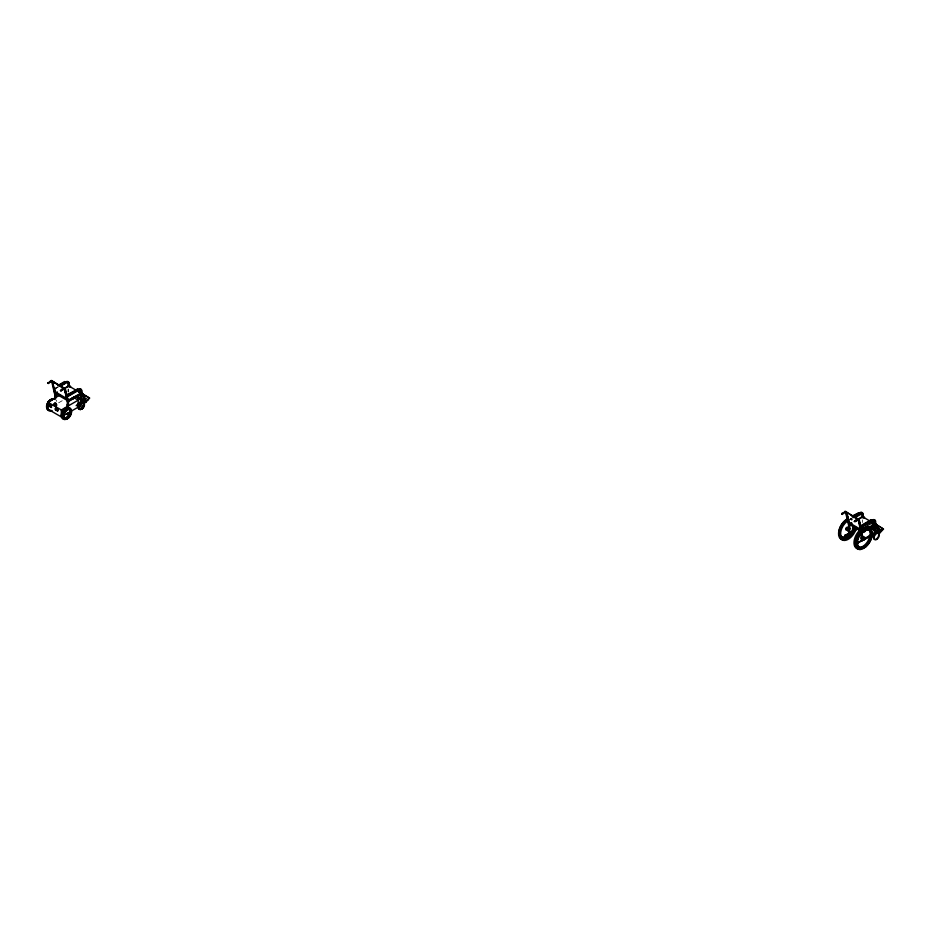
<?xml version="1.0" encoding="UTF-8"?>
<svg xmlns="http://www.w3.org/2000/svg" width="930" height="930" viewBox="0 0 930 930"><rect width="100%" height="100%" fill="white"/><g stroke="black" fill="none" stroke-linecap="round" stroke-linejoin="round"><path stroke-width="0.7" stroke-dasharray="4.65 3.49" d="M58.288 386.857L55.893 388.228L55.916 387.275M67.983 391.879L68.053 389.147M68.564 392.042L68.576 389.042M862.401 522.509L862.459 519.87M58.613 402.806L62.229 400.714M55.893 388.228L58.206 386.903M55.277 388.542L57.683 387.159M849.764 519.684L852.159 518.312M851.927 520.288L851.52 520.044A9.73 5.65 -59.6 0 0 850.113 519.545M55.626 399.679A6.475 3.732 -59.9 0 1 56.742 401.435M849.357 519.207A10.66 6.196 -59.6 0 1 851.171 519.103M850.869 518.928A10.66 6.196 -59.6 0 1 852.415 519.486M850.462 518.696A10.66 6.196 -59.6 0 1 852.008 519.254"/><path stroke-width="1.4" d="M54.056 391.623L54.661 394.18L56.021 394.064L55.254 398.598L54.789 394.111M55.254 398.598L55.451 393.727M64.589 381.567L65.135 382.939L64.589 381.567L57.66 385.601M68.46 404.934L67.262 405.62L67.332 401.458L64.321 389.112L52.824 381.44A2.069 1.197 -59.6 0 0 51.29 381.102L50.72 380.765L47.895 383.265L51.324 381.684A1.604 0.93 -59.6 0 1 52.347 382.091L55.23 394.506L56.021 394.064M67.89 394.285L68.436 395.575L68.46 394.622L77.702 389.252L67.89 394.285L68.46 394.622M68.111 386.415L68.006 382.753A2.988 1.744 -59.6 0 0 66.1 382.346L61.287 385.101M67.809 405.945L67.902 401.783L67.204 401.528M70.134 386.624L70.703 386.961A3.371 1.965 -59.6 0 0 69.227 386.078L69.285 383.73A3.743 2.174 -59.6 0 0 66.693 382.067L66.123 381.73A3.743 2.174 -59.6 0 1 68.715 383.393L68.692 386.241L64.554 387.95M68.564 401.411L68.46 405.561L67.274 404.957M74.179 397.622L72.668 398.145M77.702 389.252L77.678 390.286L77.132 388.914M78.132 403.295L80.468 401.958L80.643 394.471M73.854 392.437L78.655 389.693A2.988 1.744 -59.6 0 1 80.724 391.03L81.201 394.215L67.774 401.865L67.169 399.307M84.119 400.284L84.7 400.621L76.167 405.713L81.038 402.295L81.119 390.437A2.988 1.744 -59.6 0 0 79.224 390.03L78.655 389.693M81.189 393.75L81.573 402.004L81.003 401.667L84.525 400.121L80.991 402.283M77.109 389.972L79.236 389.414A3.743 2.174 -59.6 0 1 81.828 391.077L81.77 393.425A3.371 1.965 -59.6 0 1 83.247 394.308L85.432 400.842L84.909 401.26L82.689 394.669A2.627 1.523 -59.6 0 0 81.759 394.088M844.8 535.726L857.692 528.449L857.495 529.182L844.8 535.726L857.123 528.112M845.37 536.064L844.812 535.099M848.579 528.67L848.66 524.939L849.23 525.264M849.183 530.867L849.695 533.611L848.52 531.228A1.616 0.942 -59.6 0 1 847.893 529.635A1.616 0.942 -59.6 0 1 849.718 528.38L849.904 524.892L848.532 525.008L847.928 522.451M849.044 533.355L848.52 531.228L849.427 530.623A1.616 0.942 -59.6 0 0 849.718 528.38L848.579 528.414L849.148 528.751L849.334 524.555M868.143 537.61L857.344 543.085L874.351 532.785L874.595 521.858A2.988 1.744 -59.6 0 0 872.526 520.521M857.913 543.411L857.355 542.446M852.682 515.755L859.029 512.732L859.006 513.767L853.24 517.068M861.599 537.203L861.587 540.702L861.633 538.912A1.616 0.942 -59.6 0 1 860.889 537.703A1.616 0.942 -59.6 0 1 862.319 535.994L861.878 531.902L861.692 536.354M861.122 535.761L862.331 535.761L861.122 535.761L861.203 532.286M849.102 525.334L847.951 520.056L849.078 522.614L861.052 529.623L860.413 526.833L861.773 525.113L871.003 519.742L871.55 521.114L871.003 519.742M861.994 517.243L861.889 513.581A2.988 1.744 -59.6 0 0 859.983 513.174M871.573 520.079L862.342 525.45L862.319 526.403L861.75 526.078M862.563 517.068L861.959 517.371L862.529 517.696L862.587 514.22A3.743 2.174 -59.6 0 0 859.994 512.558M862.296 538.551L862.238 540.958L861.668 540.621M864.586 517.812L864.575 517.789A3.371 1.965 -59.6 0 0 863.098 516.906L863.156 514.557A3.743 2.174 -59.6 0 0 860.564 512.895L853.368 516.999M868.167 536.97L867.341 537.412L874.863 533.111L875.002 521.265A2.988 1.744 -59.6 0 0 873.096 520.858L860.494 527.403L873.107 520.242A3.743 2.174 -59.6 0 1 875.7 521.904L875.653 524.253A3.371 1.965 -59.6 0 1 877.13 525.136L879.303 531.658L878.792 532.088L876.572 525.497A2.627 1.523 -59.6 0 0 875.63 524.915L875.456 532.832L874.886 532.495L878.408 530.949L857.344 543.085M861.761 535.424L861.831 533.808M68.088 386.543L68.111 385.915M875.072 525.043L874.537 524.09L875.072 525.043L869.504 528.24L868.597 527.484L874.828 523.881L862.854 516.906L858.611 519.277A2.069 1.197 -59.6 0 0 857.135 518.94L854.31 521.439L856.321 520.823M78.492 406.503L78.98 409.154L82.549 408.258M78.539 407.782C78.632 405.248 80.747 401.888 83.595 402.388M79.224 407.735L79.329 406.782M81.317 406.026L82.026 406.038M84.002 405.294L84.049 403.876M84.2 405.399L84.305 404.434M84.421 405.329L84.095 402.771L81.747 402.097M54.533 403.318C54.556 402.981 57.567 404.004 54.521 403.76M55.858 403.678C53.754 403.062 54.707 406.201 56.009 404.027C53.661 402.109 55.219 406.038 55.94 403.388M79.224 405.933L79.434 408.84M79.294 406.956L80.48 404.492M83.967 404.771L81.142 408.921L81.735 408.619M84.095 405.154L82.293 408.282M83.967 406.166L84.235 405.224M84.177 406.178L84.456 405.038M54.475 404.701L54.614 403.829M54.475 403.911L54.614 403.19M78.736 405.666L80.294 403.376M79.538 406.108L79.945 405.271M83.991 406.073L83.049 407.689M83.77 407.015L84.177 406.003M79.759 405.166L81.596 403.202L83.665 403.004M83.107 407.851L83.712 406.956M80.189 403.05L78.411 405.654L78.178 408.293L80.108 409.665L81.933 408.979M80.41 404.527L81.108 403.818M76.376 390.251L89.489 397.935L85.583 402.585L75.969 396.959M87.99 399.958L89.489 397.935M82.421 408.363L83.119 407.654M82.398 408.607L83.235 407.793M874.316 528.368L875.711 526.915L881.698 530.426L879.606 532.611L872.898 528.507L873.468 529.902L879.455 533.413L883.5 529.054L877.374 525.252L875.921 527.345M883.361 528.763L881.733 530.495L875.711 526.915M77.388 396.889L85.734 401.783L87.862 399.668L79.48 394.704M869.934 527.833L872.328 529.24L874.781 526.682L872.48 528.438L869.596 526.566M846.765 528.042L846.742 529.344M846.765 528.798L845.94 528.496L846.998 527.763M847.207 529.705L846.87 529.949A1.616 0.942 -59.6 0 1 845.754 529.344A1.616 0.942 -59.6 0 1 846.73 527.403A1.616 0.942 -59.6 0 1 848.021 527.67M861.715 537.029L862.575 537.145M859.692 530.274L860.692 530.867L860.145 530.205M84.758 400.586L82.119 394.332A2.627 1.523 -59.6 0 0 81.422 393.774M875.607 523.927A3.371 1.965 -59.6 0 1 876.56 524.799L878.734 531.332L878.222 531.762L876.002 525.159A2.627 1.523 -59.6 0 0 875.618 524.718M80.98 403.922L81.782 403.306M81.608 408.793L82.363 408.154M81.619 409.188L82.607 408.468M54.149 389.554L54.638 391.449L67.751 399.133L67.192 396.912L66.623 396.575L67.623 400.679L74.726 396.657L75.621 397.412L68.192 401.016L55.649 393.692L54.08 389.228L54.649 392.076M54.684 389.542L53.638 389.926L51.778 381.765A1.604 0.93 -59.6 0 0 50.766 381.335L50.72 380.765A2.069 1.197 -59.6 0 1 52.289 381.312L64.844 388.659L67.053 396.366L79.236 389.414M66.693 396.901L67.192 399.423L66.623 399.098M848.439 519.824L846.172 512.139A2.069 1.197 -59.6 0 0 844.591 511.593L844.638 512.163A1.604 0.93 -59.6 0 1 845.661 512.593L847.509 520.754L848.032 520.382M848.602 520.707L847.509 520.754M860.576 527.729L861.052 529.623L860.541 527.38L860.052 528.101L861.657 532.692L867.248 529.519M841.766 514.092L845.161 511.93L842.336 514.429L841.72 513.523L845.161 511.93A2.069 1.197 -59.6 0 1 846.695 512.267L858.204 519.94L860.052 528.101L861.064 527.74L862.075 531.844L861.506 531.507L865.063 529.472M849.718 531.239L849.125 531.553M47.895 383.276L51.336 381.672L50.72 380.765M60.438 390.612L62.438 389.996L60.438 390.612L63.263 388.112A2.069 1.197 -59.6 0 1 64.798 388.449L68.983 386.078L80.957 393.065L67.623 400.679M61.868 389.658L63.31 388.694A1.604 0.93 -59.6 0 1 64.321 389.112L66.53 396.006L71.331 393.274M66.751 397.598L64.891 389.449A1.604 0.93 -59.6 0 0 63.879 389.019L61.008 390.949L63.833 388.449A2.069 1.197 -59.6 0 1 65.414 388.996L67.053 396.366M860.622 528.426L858.774 520.265A1.604 0.93 -59.6 0 0 857.751 519.847L854.891 521.777L857.704 519.277A2.069 1.197 -59.6 0 1 859.285 519.812L860.936 527.194L858.669 519.277L846.695 512.267M854.31 521.439L861.994 516.731M878.571 531.449L872.201 535.296M67.262 405.62L67.867 405.271L67.251 404.701M59.381 385.264L65.158 381.904M852.101 516.755L859.029 512.732M63.717 415.512L78.213 407.142L78.213 400.179L61.299 409.944L61.299 416.907L47.732 409.084L47.732 402.109L59.811 395.134M49.127 404.701L51.603 405.736L51.266 407.468L49.127 406.224L49.127 404.701L51.603 405.736M49.127 406.224L49.464 404.504M53.777 404.306L55.161 403.504L56.544 404.306L56.544 405.631L55.161 406.433L55.161 405.108L53.777 404.306L53.777 405.631M55.161 405.108L56.544 404.306M55.393 408.282L57.881 409.316L57.532 411.037L55.393 409.805L55.393 408.282L57.881 409.316M55.393 409.805L55.742 408.084M59.357 386.241L65.135 382.939M59.497 386.171L66.693 382.067M60.683 386.113L66.669 382.683A2.988 1.744 -59.6 0 1 68.75 384.009L68.181 383.683M67.855 395.866L71.459 393.809M79.224 390.03L67.192 396.912L67.751 399.133M75.051 397.075L81.236 393.588M848.567 520.37L849.532 524.485L851.659 523.276M853.356 517.626L860.552 513.511A2.988 1.744 -59.6 0 1 862.621 514.836M851.903 523.16L849.532 524.52L860.308 530.809M869.166 527.81L875.107 524.415M54.591 391.251L55.079 393.332L57.462 391.983M848.462 522.079L848.962 524.16L851.334 522.811M861.506 531.507L865.772 529.077M861.075 532.355L865.644 529.821M54.08 391.751L54.08 389.228M54.684 398.261L55.893 398.249M855.1 517.464L861.959 513.767M849.148 528.751L849.788 528.403M865.923 526.368L875.072 521.451M81.608 403.457L82.468 402.992M80.352 409.281L81.933 408.723M64.344 409.107L65.321 409.7L64.542 409.119M860.041 549.502L859.471 549.165L860.006 549.502M82.224 403.167L83.107 402.888M83.003 403.178L80.12 405.341L79.562 408.224M81.305 409.014L80.027 408.898M79.724 409.095L81.247 409.293M80.329 409.63L79.294 408.758M82.817 403.074L83.514 403.283M80.724 409.107L79.631 408.596M72.796 398.354L73.528 398.598L73.063 398.249M864.482 538.005C860.82 540.853 868.388 537.924 862.157 536.726M860.413 526.833L858.204 519.94A1.604 0.93 -59.6 0 0 857.181 519.51L857.751 519.847L857.135 518.94M80.41 395.68L81.794 396.482M73.284 397.331L78.213 400.179M55.161 404.829L56.544 405.631M47.732 402.109L61.299 409.944M49.464 406.026L51.603 407.27M55.742 409.607L57.881 410.839M871.55 521.114L870.98 520.777L872.538 519.905A3.743 2.174 -59.6 0 1 875.118 521.137M863.098 516.906L862.529 516.569A3.371 1.965 -59.6 0 1 864.005 517.452L864.017 517.487M871.445 521.777L876.374 524.88L871.584 522.067M883.5 529.054L877.374 525.252M863.087 517.568L862.517 517.231A2.627 1.523 -59.6 0 1 863.249 517.51M872.212 524.915L874.607 526.322M872.898 528.507L878.885 532.007L879.455 533.413M845.207 512.511L844.591 511.593M876.014 530.507L879.606 532.611M841.72 513.523L842.336 514.418M870.236 535.796L869.666 535.459L870.038 536.54M860.959 532.041L861.773 532.611M847.056 529.821L849.613 531.309M862.157 538.656L864.133 539.819M78.666 389.077A3.743 2.174 -59.6 0 1 81.259 390.74L81.828 391.077M80.724 391.03L81.294 391.356L81.224 390.705M69.227 386.078L68.657 385.741A3.371 1.965 -59.6 0 1 70.064 386.45M77.702 391.239L89.617 398.226M52.824 381.44L64.798 388.449L65.007 389.403L64.321 389.112M76.376 395.669L85.432 400.842M63.263 388.112L63.879 389.019L63.31 388.694M47.849 382.695L48.465 383.59M72.377 397.982L72.947 398.319M54.661 394.18L55.358 394.436M55.974 395.971L55.405 395.634L55.335 397.866M55.73 403.19L55.858 404.701M83.316 403.178L83.909 403.585M83.607 402.504L84.258 404.678M83.781 403.155L84.188 403.76M83.712 403.481L84.165 404.062M83.293 402.888C84.967 405.375 80.771 410.932 78.527 407.968M79.364 408.119L79.817 408.7M79.62 408.944L79.271 407.491M873.224 528.24L873.619 529.1M85.328 400.911L85.734 401.783M864.075 518.266L864.028 518.15A2.627 1.523 -59.6 0 0 863.552 517.65M871.759 527.833L872.328 529.24M85.583 402.585L85.002 401.179L77.736 396.924L78.306 398.331M77.876 397.005L78.457 398.412M84.863 400.505L82.689 394.006A3.371 1.965 -59.6 0 0 81.201 393.088M861.145 528.054L861.622 529.961M54.719 389.879L55.207 391.786L52.289 381.312M847.951 520.056L848.509 522.276M66.623 396.575L67.181 398.796M848.532 522.904L846.23 512.918A1.604 0.93 -59.6 0 0 845.207 512.488L845.161 511.93M861.075 530.251L861.657 532.692M67.704 398.935L68.192 401.016M858.716 519.486L861.052 529.623M849.078 522.614L846.742 512.465L848.393 519.847M66.483 396.041L64.798 388.449M858.669 519.277L858.878 520.23M84.491 404.538L84.095 403.341C81.329 401.283 78.469 405.736 79.143 408.317M83.967 403.957L84.072 404.573M57.532 409.514L57.532 411.037M51.266 405.933L51.266 407.468M47.383 405.538A5.685 3.267 -59.9 0 1 47.814 404.19M49.325 401.667A5.685 3.267 -59.9 0 1 51.348 399.947M52.161 410.595A6.475 3.732 -59.9 0 1 47.907 406.271M51.243 400.714A6.475 3.732 -59.9 0 1 52.429 399.888M53.603 399.423A6.475 3.732 -59.9 0 1 54.696 399.354M51.138 410.339A5.685 3.267 -59.9 0 1 48.755 409.491M48.825 410.525A6.475 3.732 -59.9 0 1 47.337 404.132M49.058 401.249A6.475 3.732 -59.9 0 1 54.556 399.075M63.066 411.351A5.685 3.267 -59.9 0 1 68.971 408.421A5.685 3.267 -59.9 0 1 68.03 415.698A5.685 3.267 -59.9 0 1 62.287 417.372M61.985 414.024A5.685 3.267 -59.9 0 1 62.415 412.676M65.693 418.465A6.475 3.732 -59.9 0 1 61.252 416.082A6.475 3.732 -59.9 0 1 65.158 408.282A6.475 3.732 -59.9 0 1 70.273 409.305M70.203 412.083A6.475 3.732 -59.9 0 1 68.96 415.129M67.995 416.5A6.475 3.732 -59.9 0 1 66.879 417.64M67.948 418.244A6.475 3.732 -59.9 0 1 62.415 415.257A6.475 3.732 -59.9 0 1 69.622 407.898A6.475 3.732 -59.9 0 1 69.064 417.105M47.593 409.107A5.685 3.267 -59.9 0 1 47.756 402.469A5.685 3.267 -59.9 0 1 53.429 399.354M46.953 407.27A5.185 2.976 -59.9 0 1 48 402.62A5.185 2.976 -59.9 0 1 51.557 399.575M48.011 409.34A5.685 3.267 -59.9 0 1 47.395 408.712M47.081 405.375A5.685 3.267 -59.9 0 1 47.511 404.027M49.023 401.504A5.685 3.267 -59.9 0 1 53.033 399.307M47.418 405.294A5.185 2.976 -59.9 0 1 47.814 404.062M51.034 400.179A5.185 2.976 -59.9 0 1 51.975 399.807M853.775 526.706A10.66 6.196 -59.6 0 1 852.961 529.24M850.113 533.96A10.66 6.196 -59.6 0 1 844.335 537.947M839.104 534.599A10.66 6.196 -59.6 0 1 846.695 519.556M854.182 526.95A10.66 6.196 -59.6 0 1 841.394 537.738M840.429 527.74A10.66 6.196 -59.6 0 1 847.102 519.8M877.885 537.319A3.639 2.116 -59.6 0 1 873.642 538.517A3.639 2.116 -59.6 0 1 876.397 533.053A3.639 2.116 -59.6 0 1 878.315 536.471M862.319 535.994A1.616 0.942 -59.6 0 1 863.098 537.203M855.519 527.729A10.66 6.196 -59.6 0 1 846.73 538.784A10.66 6.196 -59.6 0 1 840.697 532.704A10.66 6.196 -59.6 0 1 848.451 520.579M864.795 530.728A3.639 2.116 -59.6 0 1 861.273 531.542M866.342 529.449A3.639 2.116 -59.6 0 1 863.726 532.32A3.639 2.116 -59.6 0 1 861.61 531.286M870.957 536.773A10.66 6.196 -59.6 0 1 858.646 547.817A10.66 6.196 -59.6 0 1 860.657 532.181A10.66 6.196 -59.6 0 1 871.271 534.355M856.542 527.496A12.16 7.068 -59.6 0 1 841.964 539.795A12.16 7.068 -59.6 0 1 846.23 520.893M842.673 539.819A12.16 7.068 -59.6 0 1 838.895 530.681A12.16 7.068 -59.6 0 1 847.428 518.731M869.306 529.879A10.66 6.196 -59.6 0 1 868.527 539.946A10.66 6.196 -59.6 0 1 860.471 547.398M858.657 547.503A10.66 6.196 -59.6 0 1 857.123 546.945M858.111 548.863A12.16 7.068 -59.6 0 1 856.681 534.018A12.16 7.068 -59.6 0 1 870.248 528.763M854.472 527.124A10.66 6.196 -59.6 0 1 853.67 529.658M852.415 532.123A10.66 6.196 -59.6 0 1 843.219 538.458M841.685 537.912A10.66 6.196 -59.6 0 1 840.522 536.726M853.136 526.857A9.73 5.65 -59.6 0 1 852.392 529.17M849.799 533.471A9.73 5.65 -59.6 0 1 840.406 535.622M840.592 527.577A9.73 5.65 -59.6 0 1 844.882 521.567M853.542 527.089A9.73 5.65 -59.6 0 1 851.671 531.658M850.206 533.715A9.73 5.65 -59.6 0 1 840.162 534.297M871.247 536.947A10.66 6.196 -59.6 0 1 858.936 547.991A10.66 6.196 -59.6 0 1 860.948 532.344A10.66 6.196 -59.6 0 1 871.561 534.529M68.646 386.403A2.627 1.523 -59.6 0 1 68.878 386.427M69.332 386.741A2.627 1.523 -59.6 0 1 70.145 387.322M848.323 529.902C849.183 531.937 849.869 527.252 848.323 529.902M863.831 538.981L864.516 539.423A1.616 0.942 -59.6 0 0 864.737 537.191A1.616 0.942 -59.6 0 0 862.901 538.737A1.616 0.942 -59.6 0 0 863.947 539.946L864.888 538.249L863.831 538.981M66.6 414.024C67.506 416.175 68.239 411.246 66.6 414.024M66.902 413.955L67.46 413.571L66.902 413.955M67.309 414.199L67.902 413.873L67.344 414.094M855.054 529.286L855.368 530.391L855.054 529.286M67.82 417.686A5.685 3.267 -59.9 0 0 69.808 408.851A5.685 3.267 -59.9 0 0 63.042 414.629A5.685 3.267 -59.9 0 0 67.82 417.686M68.529 418.093A5.685 3.267 -59.9 0 0 70.529 409.258A5.685 3.267 -59.9 0 0 63.763 415.036A5.685 3.267 -59.9 0 0 68.529 418.093M68.111 417.861A5.685 3.267 -59.9 0 0 70.11 409.014A5.685 3.267 -59.9 0 0 63.345 414.803A5.685 3.267 -59.9 0 0 68.111 417.861M68.448 417.744A5.185 2.976 -59.9 0 0 70.273 409.677A5.185 2.976 -59.9 0 0 64.1 414.954A5.185 2.976 -59.9 0 0 68.448 417.744M68.03 417.512A5.185 2.976 -59.9 0 0 69.855 409.444A5.185 2.976 -59.9 0 0 63.682 414.722A5.185 2.976 -59.9 0 0 68.03 417.512M877.281 539.051A3.639 2.116 -59.6 0 0 878.559 533.39A3.639 2.116 -59.6 0 0 874.188 537.075A3.639 2.116 -59.6 0 0 877.281 539.051M865.691 546.945A12.16 7.068 -59.6 0 0 869.957 528.031A12.16 7.068 -59.6 0 0 855.379 540.342A12.16 7.068 -59.6 0 0 865.691 546.945M865.993 545.654A9.73 5.65 -59.6 0 0 869.411 530.53A9.73 5.65 -59.6 0 0 857.739 540.376A9.73 5.65 -59.6 0 0 865.993 545.654M865.586 545.41A9.73 5.65 -59.6 0 0 869.004 530.286A9.73 5.65 -59.6 0 0 857.332 540.132A9.73 5.65 -59.6 0 0 865.586 545.41M866.156 546.305A10.66 6.196 -59.6 0 0 869.887 529.728A10.66 6.196 -59.6 0 0 857.1 540.516A10.66 6.196 -59.6 0 0 866.156 546.305"/></g></svg>
